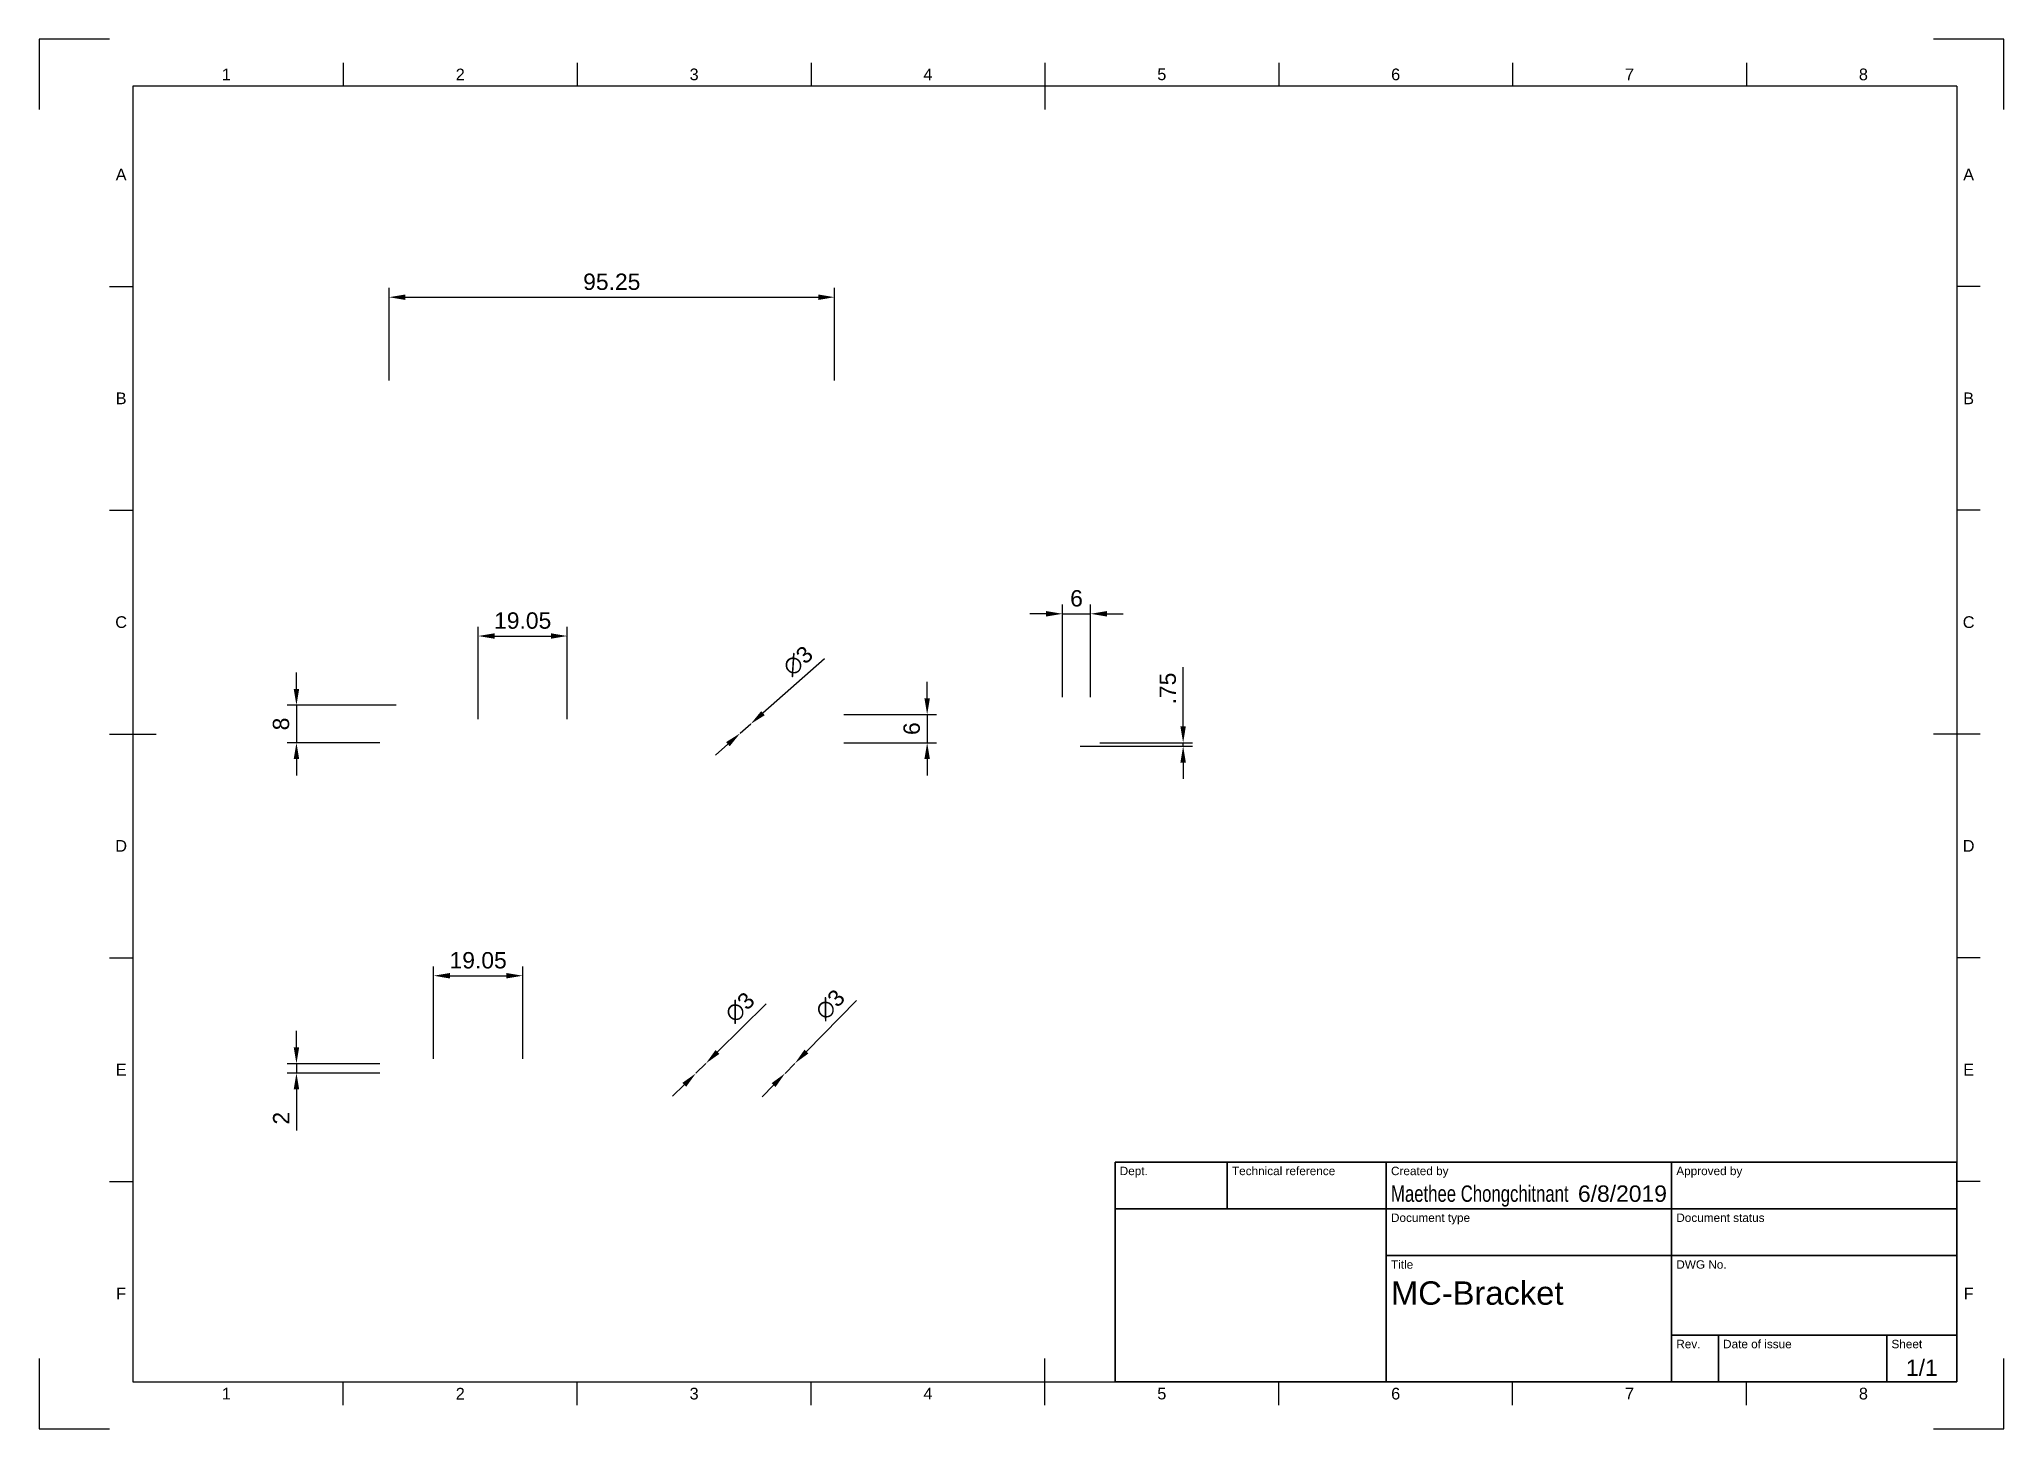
# Paper-space layout 'Sheet1' of a CAD drawing. Header units: millimetres. Extents: x 0 to 420, y 0 to 297.
import ezdxf
from ezdxf.enums import TextEntityAlignment as Align

# ---------------------------------------------------------------- set-up
doc = ezdxf.new("R2010")
doc.units = ezdxf.units.MM
doc.header["$LTSCALE"] = 0.75
for name, color, linetype, lineweight in [('Border', 7, 'Continuous', 25), ('Dimensions', 7, 'Continuous', 25), ('TitleBlock', 7, 'Continuous', 35)]:
    doc.layers.add(name, color=color, linetype=linetype, lineweight=lineweight)
doc.styles.add('FusionTitle', font='')
doc.styles.get("Standard").update_dxf_attribs({"font": 'arial.ttf'})
doc.styles.get('FusionTitle').set_extended_font_data('Arial Unicode MS')
doc.dimstyles.new('ISO-25', dxfattribs={"dimtxt": 3.5, "dimasz": 3.5, "dimexe": 2, "dimexo": 2, "dimgap": 1.5, "dimtad": 1, "dimzin": 12, "dimdsep": 46, "dimtxsty": 'Standard', "dimcen": 0, "dimclrd": 256, "dimclre": 256, "dimclrt": 256, "dimazin": 3, "dimtp": 0.1, "dimtm": 0.1, "dimtfac": 0.714, "dimtmove": 0, "dimatfit": 3, "dimfxl": 1, "dimtzin": 12, "dimarcsym": 0})

# ---------------------------------------------------------------- blocks, each defined once
blk = doc.blocks.new('ISO_A3_SHEET')
at = {"layer": 'Border'}
for p, q in [((15, 297), (0, 297)), ((0, 297), (0, 282)), ((420, 297), (405, 297)), ((420, 282), (420, 297)), ((65, 292), (65, 287)), ((115, 292), (115, 287)), ((165, 292), (165, 287)), ((215, 292), (215, 282)), ((265, 292), (265, 287)), ((315, 292), (315, 287)), ((365, 292), (365, 287)), ((410, 287), (20, 287)), ((20, 287), (20, 10)), ((410, 287), (410, 10)), ((15, 244.16666), (20, 244.16666)), ((415, 244.16666), (410, 244.16666)), ((15, 196.33333), (20, 196.33333)), ((415, 196.33333), (410, 196.33333)), ((15, 148.5), (25, 148.5)), ((415, 148.5), (405, 148.5)), ((15, 100.66667), (20, 100.66667)), ((415, 100.66667), (410, 100.66667)), ((15, 52.83334), (20, 52.83334)), ((415, 52.83334), (410, 52.83334)), ((0, 15), (0, 0)), ((215, 5), (215, 15)), ((420, 0), (420, 15)), ((20, 10), (410, 10)), ((65, 5), (65, 10)), ((115, 5), (115, 10)), ((165, 5), (165, 10)), ((265, 5), (265, 10)), ((315, 5), (315, 10)), ((365, 5), (365, 10)), ((0, 0), (15, 0)), ((405, 0), (420, 0))]:
    blk.add_line(p, q, dxfattribs=at)
at = {"layer": 'Border', "style": 'FusionTitle'}
for s, p in [('1', (40, 289.5)), ('2', (90, 289.5)), ('3', (140, 289.5)), ('4', (190, 289.5)), ('5', (240, 289.5)), ('6', (290, 289.5)), ('7', (340, 289.5)), ('8', (390, 289.5)), ('A', (17.5, 268.08333)), ('A', (412.5, 268.08333)), ('B', (17.5, 220.25)), ('B', (412.5, 220.25)), ('C', (17.5, 172.41667)), ('C', (412.5, 172.41667)), ('D', (17.5, 124.58334)), ('D', (412.5, 124.58334)), ('E', (17.5, 76.75001)), ('E', (412.5, 76.75001)), ('F', (17.5, 28.91668)), ('F', (412.5, 28.91668)), ('1', (40, 7.5)), ('2', (90, 7.5)), ('3', (140, 7.5)), ('4', (190, 7.5)), ('5', (240, 7.5)), ('6', (290, 7.5)), ('7', (340, 7.5)), ('8', (390, 7.5))]:
    blk.add_text(s, height=2.5, dxfattribs=at).set_placement(p, align=Align.MIDDLE)
blk = doc.blocks.new('ISO_TITLEBLOCK')
at = {"layer": 'TitleBlock'}
for p, q in [((0, 47), (-180, 47)), ((-180, 47), (-180, 0)), ((-156, 37), (-156, 47)), ((-122, 0), (-122, 47)), ((-61, 0), (-61, 47)), ((0, 0), (0, 47)), ((-180, 37), (0, 37)), ((-122, 27), (0, 27)), ((-61, 10), (0, 10)), ((-51, 0), (-51, 10)), ((-15, 0), (-15, 10)), ((-180, 0), (0, 0))]:
    blk.add_line(p, q, dxfattribs=at)
at = {"layer": 'TitleBlock', "style": 'FusionTitle'}
for s, p in [('Dept.', (-179, 46)), ('Technical reference', (-155, 46)), ('Created by', (-121, 46)), ('Approved by', (-60, 46)), ('Document type', (-121, 36)), ('Document status', (-60, 36)), ('Title', (-121, 26)), ('DWG No.', (-60, 26)), ('Rev.', (-60, 9)), ('Date of issue', (-50, 9)), ('Sheet', (-14, 9))]:
    blk.add_text(s, height=1.8, dxfattribs=at).set_placement(p, align=Align.TOP_LEFT)
for tag, p, height in [('DEPT', (-179, 38.5), 3.5), ('TECHNICAL_REFERENCE', (-155, 38.5), 3.5), ('CREATED_BY', (-121, 38.5), 3.5), ('APPROVED_BY', (-60, 38.5), 3.5), ('DOCUMENT_TYPE', (-121, 28.5), 3.5), ('DOCUMENT_STATUS', (-60, 28.5), 3.5), ('TITLE_1', (-121, 16.5), 5), ('TITLE_2', (-121, 9), 5), ('TITLE_3', (-121, 1.5), 5), ('DATE_OF_ISSUE', (-50, 1.5), 3.5)]:
    blk.add_attdef(tag, p, '', height=height, dxfattribs=at)
for tag, p in [('CREATED_DATE', (-62, 38.5)), ('APPROVED_DATE', (-1, 38.5))]:
    blk.add_attdef(tag, text='', height=3.5, dxfattribs=at).set_placement(p, align=Align.RIGHT)
for tag, height, p in [('DRAWING_NUMBER', 5, (-30.5, 16.6)), ('REV', 3.5, (-56, 3.1)), ('SHEET', 3.5, (-7.5, 3.1))]:
    blk.add_attdef(tag, text='', height=height, dxfattribs=at).set_placement(p, align=Align.MIDDLE)
blk = doc.blocks.new('*D27')
at = {"layer": 'Defpoints', "color": 0, "transparency": 16777216}
for p in [(170.03, 241.87), (74.78, 222.07), (170.03, 222.07)]:
    blk.add_point(p, dxfattribs=at)
at = {"layer": 'Dimensions', "lineweight": -2, "transparency": 16777216}
for p, q in [((74.78, 224.07), (74.78, 243.87)), ((170.03, 224.07), (170.03, 243.87)), ((78.28, 241.87), (166.53, 241.87))]:
    blk.add_line(p, q, dxfattribs=at)
at = {"layer": 'Dimensions', "transparency": 16777216}
for points in [[(78.28, 242.45), (78.28, 241.28), (74.78, 241.87)], [(166.53, 242.45), (166.53, 241.28), (170.03, 241.87)]]:
    blk.add_solid(points, dxfattribs=at)
at = {"layer": 'Dimensions', "transparency": 16777216, "insert": (122.4, 245.15), "char_height": 3.5, "attachment_point": 5}
blk.add_mtext('95.25', dxfattribs=at)
blk = doc.blocks.new('*D28')
at = {"layer": 'Defpoints', "color": 0, "transparency": 16777216}
for p in [(224.76, 174.19), (218.76, 154.39), (224.76, 154.39)]:
    blk.add_point(p, dxfattribs=at)
at = {"layer": 'Dimensions', "lineweight": -2, "transparency": 16777216}
for p, q in [((215.26, 174.19), (211.76, 174.19)), ((218.76, 156.39), (218.76, 176.19)), ((218.76, 174.19), (224.76, 174.19)), ((224.76, 156.39), (224.76, 176.19)), ((228.26, 174.19), (231.76, 174.19))]:
    blk.add_line(p, q, dxfattribs=at)
at = {"layer": 'Dimensions', "transparency": 16777216}
for points in [[(215.26, 174.78), (215.26, 173.61), (218.76, 174.19)], [(228.26, 174.78), (228.26, 173.61), (224.76, 174.19)]]:
    blk.add_solid(points, dxfattribs=at)
at = {"layer": 'Dimensions', "transparency": 16777216, "insert": (221.76, 177.48), "char_height": 3.5, "attachment_point": 5}
blk.add_mtext('6', dxfattribs=at)
blk = doc.blocks.new('*D29')
at = {"layer": 'Defpoints', "color": 0, "transparency": 16777216}
for p in [(78.28, 154.64), (54.98, 146.64), (74.78, 146.64)]:
    blk.add_point(p, dxfattribs=at)
at = {"layer": 'Dimensions', "lineweight": -2, "transparency": 16777216}
for p, q in [((54.98, 158.14), (54.98, 161.64)), ((76.28, 154.64), (52.98, 154.64)), ((54.98, 154.64), (54.98, 146.64)), ((72.78, 146.64), (52.98, 146.64)), ((54.98, 143.14), (54.98, 139.64))]:
    blk.add_line(p, q, dxfattribs=at)
at = {"layer": 'Dimensions', "transparency": 16777216}
for points in [[(54.4, 158.14), (55.56, 158.14), (54.98, 154.64)], [(54.4, 143.14), (55.56, 143.14), (54.98, 146.64)]]:
    blk.add_solid(points, dxfattribs=at)
at = {"layer": 'Dimensions', "transparency": 16777216, "insert": (51.69, 150.64), "char_height": 3.5, "attachment_point": 5, "rotation": 90}
blk.add_mtext('8', dxfattribs=at)
blk = doc.blocks.new('*D30')
at = {"layer": 'Defpoints', "color": 0, "transparency": 16777216}
for p in [(103.35, 96.83), (84.3, 77.03), (103.35, 77.03)]:
    blk.add_point(p, dxfattribs=at)
at = {"layer": 'Dimensions', "lineweight": -2, "transparency": 16777216}
for p, q in [((84.3, 79.03), (84.3, 98.83)), ((87.8, 96.83), (99.85, 96.83)), ((103.35, 79.03), (103.35, 98.83))]:
    blk.add_line(p, q, dxfattribs=at)
at = {"layer": 'Dimensions', "transparency": 16777216}
for points in [[(87.8, 97.41), (87.8, 96.24), (84.3, 96.83)], [(99.85, 97.41), (99.85, 96.24), (103.35, 96.83)]]:
    blk.add_solid(points, dxfattribs=at)
at = {"layer": 'Dimensions', "transparency": 16777216, "insert": (93.83, 100.11), "char_height": 3.5, "attachment_point": 5}
blk.add_mtext('19.05', dxfattribs=at)
blk = doc.blocks.new('*D31')
at = {"layer": 'Defpoints', "color": 0, "transparency": 16777216}
for p in [(112.88, 169.44), (93.83, 149.64), (112.88, 149.64)]:
    blk.add_point(p, dxfattribs=at)
at = {"layer": 'Dimensions', "lineweight": -2, "transparency": 16777216}
for p, q in [((93.83, 151.64), (93.83, 171.44)), ((97.33, 169.44), (109.38, 169.44)), ((112.88, 151.64), (112.88, 171.44))]:
    blk.add_line(p, q, dxfattribs=at)
at = {"layer": 'Dimensions', "transparency": 16777216}
for points in [[(97.33, 170.03), (97.33, 168.86), (93.83, 169.44)], [(109.38, 170.03), (109.38, 168.86), (112.88, 169.44)]]:
    blk.add_solid(points, dxfattribs=at)
at = {"layer": 'Dimensions', "transparency": 16777216, "insert": (103.35, 172.73), "char_height": 3.5, "attachment_point": 5}
blk.add_mtext('19.05', dxfattribs=at)
blk = doc.blocks.new('*D33')
at = {"layer": 'Defpoints', "color": 0, "transparency": 16777216}
for p in [(54.98, 76.03), (74.78, 78.03), (74.78, 76.03)]:
    blk.add_point(p, dxfattribs=at)
at = {"layer": 'Dimensions', "lineweight": -2, "transparency": 16777216}
for p, q in [((54.98, 81.53), (54.98, 85.03)), ((72.78, 78.03), (52.98, 78.03)), ((72.78, 76.03), (52.98, 76.03)), ((54.98, 78.03), (54.98, 76.03)), ((54.98, 72.53), (54.98, 63.71))]:
    blk.add_line(p, q, dxfattribs=at)
at = {"layer": 'Dimensions', "transparency": 16777216}
for points in [[(54.4, 81.53), (55.56, 81.53), (54.98, 78.03)], [(54.4, 72.53), (55.56, 72.53), (54.98, 76.03)]]:
    blk.add_solid(points, dxfattribs=at)
at = {"layer": 'Dimensions', "transparency": 16777216, "insert": (51.72, 66.37), "char_height": 3.5, "attachment_point": 5, "rotation": 90}
blk.add_mtext('2', dxfattribs=at)
blk = doc.blocks.new('*D34')
at = {"layer": 'Defpoints', "color": 0, "transparency": 16777216}
for p in [(140.39, 75.97), (142.52, 78.08)]:
    blk.add_point(p, dxfattribs=at)
at = {"layer": 'Dimensions', "lineweight": -2, "transparency": 16777216}
for p, q in [((155.4, 90.85), (145, 80.55)), ((140.39, 75.97), (142.52, 78.08)), ((137.9, 73.51), (135.41, 71.05))]:
    blk.add_line(p, q, dxfattribs=at)
at = {"layer": 'Dimensions', "transparency": 16777216}
for points in [[(144.59, 80.96), (145.42, 80.13), (142.52, 78.08)], [(137.49, 73.92), (138.31, 73.1), (140.39, 75.97)]]:
    blk.add_solid(points, dxfattribs=at)
at = {"layer": 'Dimensions', "transparency": 16777216, "insert": (149.79, 90.05), "char_height": 3.5, "attachment_point": 5, "rotation": 44.7303}
blk.add_mtext('∅3', dxfattribs=at)
blk = doc.blocks.new('*D35')
at = {"layer": 'Defpoints', "color": 0, "transparency": 16777216}
for p in [(149.85, 148.65), (152.1, 150.64)]:
    blk.add_point(p, dxfattribs=at)
at = {"layer": 'Dimensions', "lineweight": -2, "transparency": 16777216}
for p, q in [((167.87, 164.59), (154.72, 152.96)), ((149.85, 148.65), (152.1, 150.64)), ((147.23, 146.33), (144.61, 144.01))]:
    blk.add_line(p, q, dxfattribs=at)
at = {"layer": 'Dimensions', "transparency": 16777216}
for points in [[(154.34, 153.39), (155.11, 152.52), (152.1, 150.64)], [(146.85, 146.77), (147.62, 145.89), (149.85, 148.65)]]:
    blk.add_solid(points, dxfattribs=at)
at = {"layer": 'Dimensions', "transparency": 16777216, "insert": (162.22, 164.11), "char_height": 3.5, "attachment_point": 5, "rotation": 41.512}
blk.add_mtext('∅3', dxfattribs=at)
blk = doc.blocks.new('*D36')
at = {"layer": 'Defpoints', "color": 0, "transparency": 16777216}
for p in [(159.45, 75.96), (161.55, 78.1)]:
    blk.add_point(p, dxfattribs=at)
at = {"layer": 'Dimensions', "lineweight": -2, "transparency": 16777216}
for p, q in [((174.69, 91.51), (164, 80.6)), ((159.45, 75.96), (161.55, 78.1)), ((157, 73.46), (154.55, 70.96))]:
    blk.add_line(p, q, dxfattribs=at)
at = {"layer": 'Dimensions', "transparency": 16777216}
for points in [[(163.59, 81.01), (164.42, 80.19), (161.55, 78.1)], [(156.59, 73.87), (157.42, 73.05), (159.45, 75.96)]]:
    blk.add_solid(points, dxfattribs=at)
at = {"layer": 'Dimensions', "transparency": 16777216, "insert": (169.09, 90.62), "char_height": 3.5, "attachment_point": 5, "rotation": 45.5726}
blk.add_mtext('∅3', dxfattribs=at)
blk = doc.blocks.new('*D37')
at = {"layer": 'Defpoints', "color": 0, "transparency": 16777216}
for p in [(220.51, 145.89), (224.76, 146.64), (244.56, 146.64)]:
    blk.add_point(p, dxfattribs=at)
at = {"layer": 'Dimensions', "lineweight": -2, "transparency": 16777216}
for p, q in [((244.56, 150.14), (244.56, 162.8)), ((222.51, 145.89), (246.56, 145.89)), ((226.76, 146.64), (246.56, 146.64)), ((244.56, 145.89), (244.56, 146.64)), ((244.56, 142.39), (244.56, 138.89))]:
    blk.add_line(p, q, dxfattribs=at)
at = {"layer": 'Dimensions', "transparency": 16777216}
for points in [[(243.97, 150.14), (245.14, 150.14), (244.56, 146.64)], [(243.97, 142.39), (245.14, 142.39), (244.56, 145.89)]]:
    blk.add_solid(points, dxfattribs=at)
at = {"layer": 'Dimensions', "transparency": 16777216, "insert": (241.28, 158.22), "char_height": 3.5, "attachment_point": 5, "rotation": 90}
blk.add_mtext('.75', dxfattribs=at)
blk = doc.blocks.new('*D38')
at = {"layer": 'Defpoints', "color": 0, "transparency": 16777216}
for p in [(170.03, 152.64), (170.03, 146.64), (189.83, 146.64)]:
    blk.add_point(p, dxfattribs=at)
at = {"layer": 'Dimensions', "lineweight": -2, "transparency": 16777216}
for p, q in [((189.83, 156.14), (189.83, 159.64)), ((172.03, 152.64), (191.83, 152.64)), ((189.83, 152.64), (189.83, 146.64)), ((172.03, 146.64), (191.83, 146.64)), ((189.83, 143.14), (189.83, 139.64))]:
    blk.add_line(p, q, dxfattribs=at)
at = {"layer": 'Dimensions', "transparency": 16777216}
for points in [[(189.24, 156.14), (190.41, 156.14), (189.83, 152.64)], [(189.24, 143.14), (190.41, 143.14), (189.83, 146.64)]]:
    blk.add_solid(points, dxfattribs=at)
at = {"layer": 'Dimensions', "transparency": 16777216, "insert": (186.54, 149.64), "char_height": 3.5, "attachment_point": 5, "rotation": 90}
blk.add_mtext('6', dxfattribs=at)

psp = doc.layouts.new('Sheet1')

# ---------------------------------------------------------------- block references
at = {"layer": 'Border'}
psp.add_blockref('ISO_A3_SHEET', (0, 0), dxfattribs=at)
at = {"layer": 'TitleBlock'}
ref = psp.add_blockref('ISO_TITLEBLOCK', (410, 10), dxfattribs=at)
ref.add_attrib('CREATED_DATE', '6/8/2019', dxfattribs={"height": 3.5, "style": 'FusionTitle'}).set_placement((348, 48.5), align=Align.RIGHT)
ref.add_attrib('SHEET', '1/1', dxfattribs={"height": 3.5, "style": 'FusionTitle'}).set_placement((402.5, 13.1), align=Align.MIDDLE)
ref.add_attrib('TITLE_1', 'MC-Bracket', (289, 26.5), dxfattribs={"height": 5, "style": 'FusionTitle'})
ref.add_attrib('CREATED_BY', 'Maethee Chongchitnant', (289, 48.5), dxfattribs={"height": 3.5, "style": 'FusionTitle', "width": 0.731509})

# ---------------------------------------------------------------- dimensions: what is measured, and where the dimension line sits
at = {"layer": 'Dimensions'}
for p1, p2, distance, picture, middle in [((74.778, 222.066), (170.028, 222.066), 19.799, '*D27', (122.403, 245.152)), ((218.757, 154.394), (224.757, 154.394), 19.799, '*D28', (221.757, 177.48)), ((93.828, 149.644), (112.878, 149.644), 19.799, '*D31', (103.353, 172.73)), ((170.028, 152.644), (170.028, 146.644), 19.799, '*D38', (186.54, 149.644)), ((74.778, 78.028), (74.778, 76.028), -19.799, '*D33', (51.721, 66.369))]:
    dim = psp.add_aligned_dim(p1=p1, p2=p2, distance=distance, dimstyle='ISO-25', override={"dimlfac": -1, "dimclrd": 256, "dimclre": 256}, dxfattribs=at)
    dim.commit()
    dim.dimension.update_dxf_attribs({"geometry": picture, "text_midpoint": middle})
for p1, p2, picture, middle in [((149.854, 148.65), (152.101, 150.638), '*D35', (164.459, 161.576)), ((140.387, 75.973), (142.518, 78.084), '*D34', (152.172, 87.647)), ((159.453, 75.957), (161.553, 78.1), '*D36', (171.507, 88.255))]:
    dim = psp.add_diameter_dim_2p(p1=p1, p2=p2, dimstyle='ISO-25', override={"dimlfac": -1}, dxfattribs=at)
    dim.commit()
    dim.dimension.update_dxf_attribs({"geometry": picture, "text_midpoint": middle, "dimtype": 163})
for base, p1, p2, picture, middle in [((54.979, 146.644), (78.278, 154.644), (74.778, 146.644), '*D29', (51.692, 150.644)), ((244.556, 146.644), (220.507, 145.894), (224.757, 146.644), '*D37', (241.276, 158.222))]:
    dim = psp.add_linear_dim(base=base, p1=p1, p2=p2, angle=90, dimstyle='ISO-25', override={"dimlfac": -1, "dimclrd": 256, "dimclre": 256}, dxfattribs=at)
    dim.commit()
    dim.dimension.update_dxf_attribs({"geometry": picture, "text_midpoint": middle})
dim = psp.add_linear_dim(base=(103.353, 96.827), p1=(84.303, 77.028), p2=(103.353, 77.028), dimstyle='ISO-25', override={"dimlfac": -1, "dimclrd": 256, "dimclre": 256}, dxfattribs=at)
dim.commit()
dim.dimension.update_dxf_attribs({"geometry": '*D30', "text_midpoint": (93.828, 100.114)})

doc.saveas('drawing.dxf')
